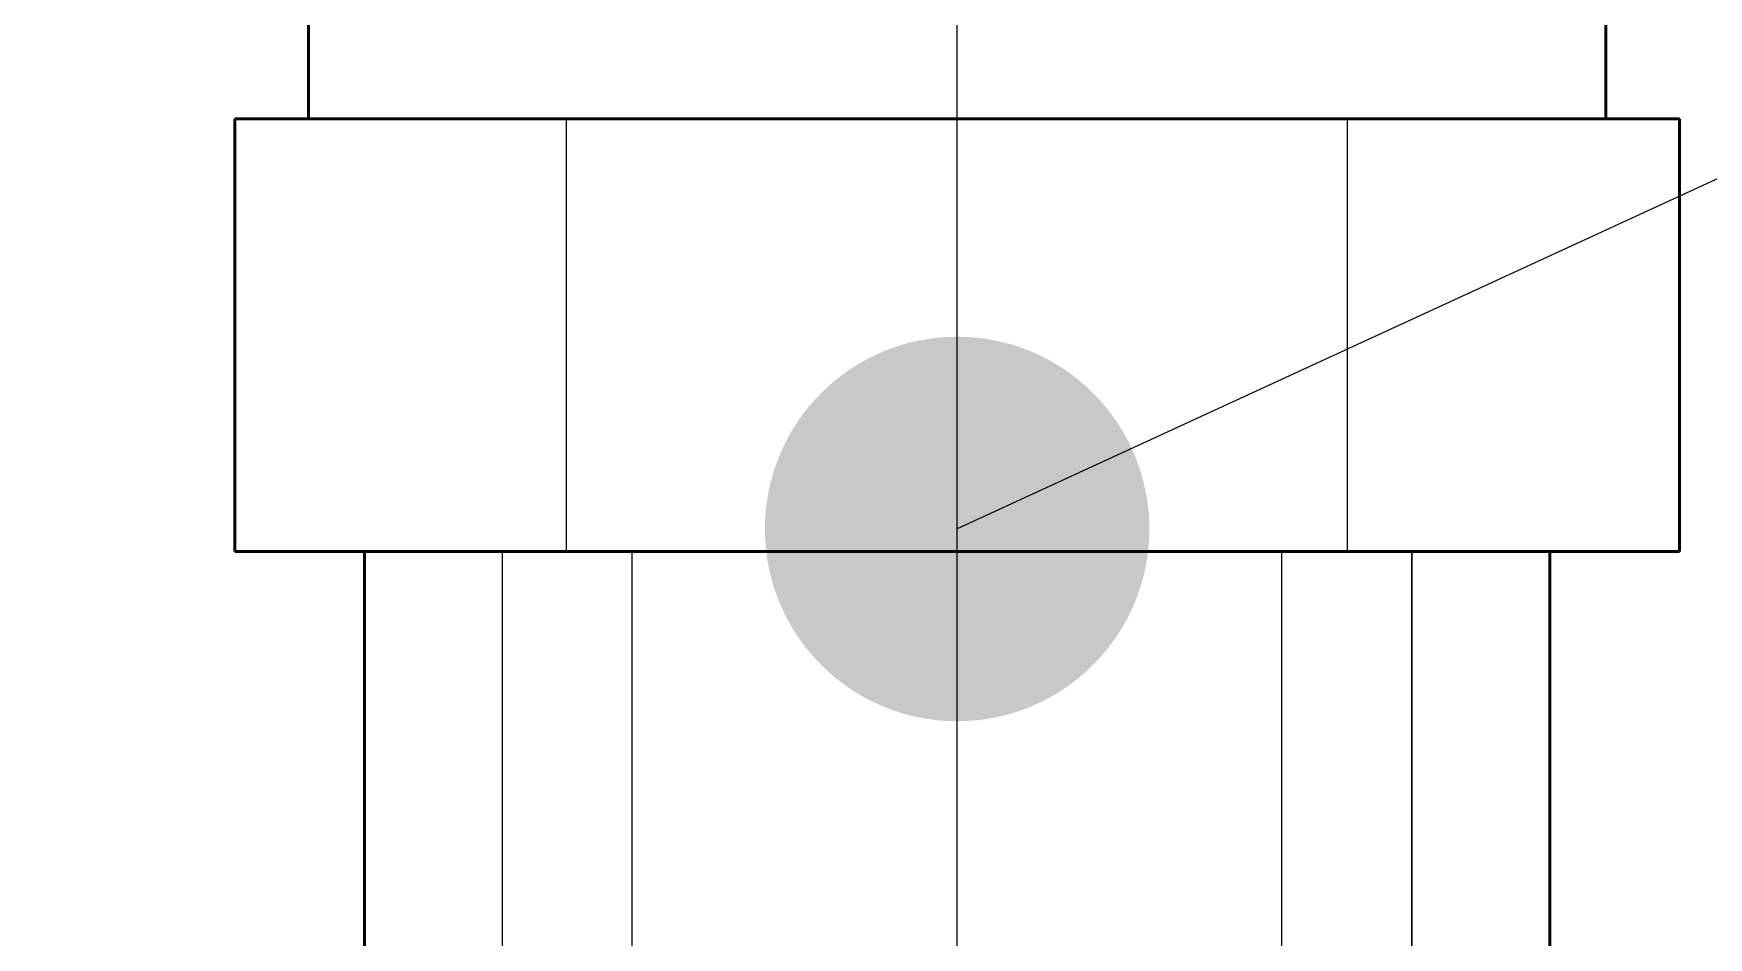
# Model space of a CAD drawing. Header units: millimetres. Extents: x 0 to 420, y 0 to 297.
# Drawn here: x 83.87 to 89.1, y 217.73 to 220.55 of the extents above; entities that cross this region are included whole.
import ezdxf

# ---------------------------------------------------------------- set-up
doc = ezdxf.new("R2010")
doc.units = ezdxf.units.MM
doc.linetypes.add('ISO02-TRAZOS', pattern=[3.75, 3, -0.75])
doc.linetypes.add('ISO04-TRAZO-PUNTO', pattern=[7.625, 6, -0.75, 0.125, -0.75])
for name, color, linetype, lineweight in [('01-VISIBLE', 7, 'CONTINUOUS', 50), ('02-OCULTA', 4, 'ISO02-TRAZOS', 25), ('03-EJE', 1, 'ISO04-TRAZO-PUNTO', 25), ('08-FINA', 5, 'CONTINUOUS', 25)]:
    doc.layers.add(name, color=color, linetype=linetype, lineweight=lineweight)

msp = doc.modelspace()

# ---------------------------------------------------------------- hatches: boundary and pattern name
at = {"layer": '08-FINA'}
h = msp.add_hatch(color=7, dxfattribs=at)
h.dxf.hatch_style = 1
edge = h.paths.add_edge_path()
edge.add_arc((86.75, 219), 0.6, 0, 360)

# ---------------------------------------------------------------- linework, layer by layer
at = {"layer": '01-VISIBLE'}
for p, q in [((84.725, 220.28), (84.725, 221.7839)), ((88.775, 220.28), (88.775, 221.7839)), ((84.495, 218.93), (84.495, 220.28)), ((89.005, 218.93), (89.005, 220.28)), ((84.9, 215.686), (84.9, 218.93)), ((88.6, 215.43), (88.6, 218.93))]:
    msp.add_line(p, q, dxfattribs=at)
for points in [[(84.495, 220.28), (84.5333, 220.28), (84.5717, 220.28), (84.61, 220.28), (84.6483, 220.28), (84.6867, 220.28), (84.725, 220.28)], [(84.725, 220.28), (84.779, 220.28), (84.833, 220.28), (84.887, 220.28), (84.941, 220.28), (84.995, 220.28), (85.049, 220.28), (85.103, 220.28), (85.157, 220.28), (85.211, 220.28), (85.265, 220.28)], [(85.265, 220.28), (85.3153, 220.28), (85.3657, 220.28), (85.416, 220.28), (85.4664, 220.28), (85.5167, 220.28), (85.567, 220.28), (85.6174, 220.28), (85.6677, 220.28), (85.7181, 220.28), (85.7684, 220.28), (85.8187, 220.28), (85.8691, 220.28), (85.9194, 220.28), (85.9697, 220.28), (86.0201, 220.28), (86.0704, 220.28), (86.1208, 220.28), (86.1711, 220.28), (86.2214, 220.28), (86.2718, 220.28), (86.3221, 220.28), (86.3725, 220.28), (86.4228, 220.28), (86.4731, 220.28), (86.5235, 220.28), (86.5738, 220.28), (86.6242, 220.28), (86.6745, 220.28), (86.7248, 220.28), (86.7752, 220.28), (86.8255, 220.28), (86.8758, 220.28), (86.9262, 220.28), (86.9765, 220.28), (87.0269, 220.28), (87.0772, 220.28), (87.1275, 220.28), (87.1779, 220.28), (87.2282, 220.28), (87.2786, 220.28), (87.3289, 220.28), (87.3792, 220.28), (87.4296, 220.28), (87.4799, 220.28), (87.5303, 220.28), (87.5806, 220.28), (87.6309, 220.28), (87.6813, 220.28), (87.7316, 220.28), (87.7819, 220.28), (87.8323, 220.28), (87.8826, 220.28), (87.933, 220.28), (87.9833, 220.28), (88.0336, 220.28), (88.084, 220.28), (88.1343, 220.28), (88.1847, 220.28), (88.235, 220.28)], [(88.775, 220.28), (88.721, 220.28), (88.667, 220.28), (88.613, 220.28), (88.559, 220.28), (88.505, 220.28), (88.451, 220.28), (88.397, 220.28), (88.343, 220.28), (88.289, 220.28), (88.235, 220.28)], [(88.775, 220.28), (88.8133, 220.28), (88.8517, 220.28), (88.89, 220.28), (88.9283, 220.28), (88.9667, 220.28), (89.005, 220.28)], [(84.495, 218.93), (84.5451, 218.93), (84.5952, 218.93), (84.6453, 218.93), (84.6954, 218.93), (84.7456, 218.93), (84.7957, 218.93), (84.8458, 218.93), (84.8959, 218.93), (84.946, 218.93), (84.9961, 218.93), (85.0462, 218.93), (85.0963, 218.93), (85.1464, 218.93), (85.1966, 218.93), (85.2467, 218.93), (85.2968, 218.93), (85.3469, 218.93), (85.397, 218.93), (85.4471, 218.93), (85.4972, 218.93), (85.5473, 218.93), (85.5974, 218.93), (85.6476, 218.93), (85.6977, 218.93), (85.7478, 218.93), (85.7979, 218.93), (85.848, 218.93), (85.8981, 218.93), (85.9482, 218.93), (85.9983, 218.93), (86.0484, 218.93), (86.0986, 218.93), (86.1487, 218.93), (86.1988, 218.93), (86.2489, 218.93), (86.299, 218.93), (86.3491, 218.93), (86.3992, 218.93), (86.4493, 218.93), (86.4994, 218.93), (86.5496, 218.93), (86.5997, 218.93), (86.6498, 218.93), (86.6999, 218.93), (86.75, 218.93), (86.8001, 218.93), (86.8502, 218.93), (86.9003, 218.93), (86.9504, 218.93), (87.0006, 218.93), (87.0507, 218.93), (87.1008, 218.93), (87.1509, 218.93), (87.201, 218.93), (87.2511, 218.93), (87.3012, 218.93), (87.3513, 218.93), (87.4014, 218.93), (87.4516, 218.93), (87.5017, 218.93), (87.5518, 218.93), (87.6019, 218.93), (87.652, 218.93), (87.7021, 218.93), (87.7522, 218.93), (87.8023, 218.93), (87.8524, 218.93), (87.9026, 218.93), (87.9527, 218.93), (88.0028, 218.93), (88.0529, 218.93), (88.103, 218.93), (88.1531, 218.93), (88.2032, 218.93), (88.2533, 218.93), (88.3034, 218.93), (88.3536, 218.93), (88.4037, 218.93), (88.4538, 218.93), (88.5039, 218.93), (88.554, 218.93), (88.6041, 218.93), (88.6542, 218.93), (88.7043, 218.93), (88.7544, 218.93), (88.8046, 218.93), (88.8547, 218.93), (88.9048, 218.93), (88.9549, 218.93), (89.005, 218.93)]]:
    msp.add_lwpolyline(points, dxfattribs=at)
at = {"layer": '02-OCULTA'}
for p, q in [((84.725, 220.28), (84.725, 225.68)), ((88.775, 220.28), (88.775, 225.68)), ((85.265, 220.28), (88.235, 220.28)), ((85.265, 220.28), (88.235, 220.28)), ((85.5312, 218.93), (85.5312, 220.28)), ((87.9688, 218.93), (87.9688, 220.28)), ((85.3312, 215.0093), (85.3312, 218.93)), ((85.3312, 217.31), (85.3312, 218.93)), ((85.7362, 217.31), (85.7362, 218.93)), ((87.7638, 217.31), (87.7638, 218.93)), ((88.1688, 218.93), (88.1688, 215.0093)), ((88.1688, 217.31), (88.1688, 218.93))]:
    msp.add_line(p, q, dxfattribs=at)
for points in [[(89.005, 220.28), (88.9549, 220.28), (88.9048, 220.28), (88.8547, 220.28), (88.8046, 220.28), (88.7544, 220.28), (88.7043, 220.28), (88.6542, 220.28), (88.6041, 220.28), (88.554, 220.28), (88.5039, 220.28), (88.4538, 220.28), (88.4037, 220.28), (88.3536, 220.28), (88.3034, 220.28), (88.2533, 220.28), (88.2032, 220.28), (88.1531, 220.28), (88.103, 220.28), (88.0529, 220.28), (88.0028, 220.28), (87.9527, 220.28), (87.9026, 220.28), (87.8524, 220.28), (87.8023, 220.28), (87.7522, 220.28), (87.7021, 220.28), (87.652, 220.28), (87.6019, 220.28), (87.5518, 220.28), (87.5017, 220.28), (87.4516, 220.28), (87.4014, 220.28), (87.3513, 220.28), (87.3012, 220.28), (87.2511, 220.28), (87.201, 220.28), (87.1509, 220.28), (87.1008, 220.28), (87.0507, 220.28), (87.0006, 220.28), (86.9504, 220.28), (86.9003, 220.28), (86.8502, 220.28), (86.8001, 220.28), (86.75, 220.28), (86.6999, 220.28), (86.6498, 220.28), (86.5997, 220.28), (86.5496, 220.28), (86.4994, 220.28), (86.4493, 220.28), (86.3992, 220.28), (86.3491, 220.28), (86.299, 220.28), (86.2489, 220.28), (86.1988, 220.28), (86.1487, 220.28), (86.0986, 220.28), (86.0484, 220.28), (85.9983, 220.28), (85.9482, 220.28), (85.8981, 220.28), (85.848, 220.28), (85.7979, 220.28), (85.7478, 220.28), (85.6977, 220.28), (85.6476, 220.28), (85.5974, 220.28), (85.5473, 220.28), (85.4972, 220.28), (85.4471, 220.28), (85.397, 220.28), (85.3469, 220.28), (85.2968, 220.28), (85.2467, 220.28), (85.1966, 220.28), (85.1464, 220.28), (85.0963, 220.28), (85.0462, 220.28), (84.9961, 220.28), (84.946, 220.28), (84.8959, 220.28), (84.8458, 220.28), (84.7957, 220.28), (84.7456, 220.28), (84.6954, 220.28), (84.6453, 220.28), (84.5952, 220.28), (84.5451, 220.28), (84.495, 220.28)], [(84.725, 220.28), (84.779, 220.28), (84.833, 220.28), (84.887, 220.28), (84.941, 220.28), (84.995, 220.28), (85.049, 220.28), (85.103, 220.28), (85.157, 220.28), (85.211, 220.28), (85.265, 220.28)], [(84.725, 220.28), (84.779, 220.28), (84.833, 220.28), (84.887, 220.28), (84.941, 220.28), (84.995, 220.28), (85.049, 220.28), (85.103, 220.28), (85.157, 220.28), (85.211, 220.28), (85.265, 220.28)], [(87.9688, 220.28), (87.918, 220.28), (87.8672, 220.28), (87.8165, 220.28), (87.7657, 220.28), (87.7149, 220.28), (87.6641, 220.28), (87.6133, 220.28), (87.5625, 220.28), (87.5118, 220.28), (87.461, 220.28), (87.4102, 220.28), (87.3594, 220.28), (87.3086, 220.28), (87.2578, 220.28), (87.207, 220.28), (87.1563, 220.28), (87.1055, 220.28), (87.0547, 220.28), (87.0039, 220.28), (86.9531, 220.28), (86.9023, 220.28), (86.8516, 220.28), (86.8008, 220.28), (86.75, 220.28), (86.6992, 220.28), (86.6484, 220.28), (86.5977, 220.28), (86.5469, 220.28), (86.4961, 220.28), (86.4453, 220.28), (86.3945, 220.28), (86.3437, 220.28), (86.293, 220.28), (86.2422, 220.28), (86.1914, 220.28), (86.1406, 220.28), (86.0898, 220.28), (86.039, 220.28), (85.9882, 220.28), (85.9375, 220.28), (85.8867, 220.28), (85.8359, 220.28), (85.7851, 220.28), (85.7343, 220.28), (85.6835, 220.28), (85.6328, 220.28), (85.582, 220.28), (85.5312, 220.28)], [(85.5312, 220.28), (85.582, 220.28), (85.6328, 220.28), (85.6835, 220.28), (85.7343, 220.28), (85.7851, 220.28), (85.8359, 220.28), (85.8867, 220.28), (85.9375, 220.28), (85.9882, 220.28), (86.039, 220.28), (86.0898, 220.28), (86.1406, 220.28), (86.1914, 220.28), (86.2422, 220.28), (86.293, 220.28), (86.3437, 220.28), (86.3945, 220.28), (86.4453, 220.28), (86.4961, 220.28), (86.5469, 220.28), (86.5977, 220.28), (86.6484, 220.28), (86.6992, 220.28), (86.75, 220.28), (86.8008, 220.28), (86.8516, 220.28), (86.9023, 220.28), (86.9531, 220.28), (87.0039, 220.28), (87.0547, 220.28), (87.1055, 220.28), (87.1563, 220.28), (87.207, 220.28), (87.2578, 220.28), (87.3086, 220.28), (87.3594, 220.28), (87.4102, 220.28), (87.461, 220.28), (87.5118, 220.28), (87.5625, 220.28), (87.6133, 220.28), (87.6641, 220.28), (87.7149, 220.28), (87.7657, 220.28), (87.8165, 220.28), (87.8672, 220.28), (87.918, 220.28), (87.9688, 220.28)], [(88.235, 220.28), (88.289, 220.28), (88.343, 220.28), (88.397, 220.28), (88.451, 220.28), (88.505, 220.28), (88.559, 220.28), (88.613, 220.28), (88.667, 220.28), (88.721, 220.28), (88.775, 220.28)], [(88.775, 220.28), (88.721, 220.28), (88.667, 220.28), (88.613, 220.28), (88.559, 220.28), (88.505, 220.28), (88.451, 220.28), (88.397, 220.28), (88.343, 220.28), (88.289, 220.28), (88.235, 220.28)], [(89.005, 218.93), (88.9549, 218.93), (88.9048, 218.93), (88.8547, 218.93), (88.8046, 218.93), (88.7544, 218.93), (88.7043, 218.93), (88.6542, 218.93), (88.6041, 218.93), (88.554, 218.93), (88.5039, 218.93), (88.4538, 218.93), (88.4037, 218.93), (88.3536, 218.93), (88.3034, 218.93), (88.2533, 218.93), (88.2032, 218.93), (88.1531, 218.93), (88.103, 218.93), (88.0529, 218.93), (88.0028, 218.93), (87.9527, 218.93), (87.9026, 218.93), (87.8524, 218.93), (87.8023, 218.93), (87.7522, 218.93), (87.7021, 218.93), (87.652, 218.93), (87.6019, 218.93), (87.5518, 218.93), (87.5017, 218.93), (87.4516, 218.93), (87.4014, 218.93), (87.3513, 218.93), (87.3012, 218.93), (87.2511, 218.93), (87.201, 218.93), (87.1509, 218.93), (87.1008, 218.93), (87.0507, 218.93), (87.0006, 218.93), (86.9504, 218.93), (86.9003, 218.93), (86.8502, 218.93), (86.8001, 218.93), (86.75, 218.93), (86.6999, 218.93), (86.6498, 218.93), (86.5997, 218.93), (86.5496, 218.93), (86.4994, 218.93), (86.4493, 218.93), (86.3992, 218.93), (86.3491, 218.93), (86.299, 218.93), (86.2489, 218.93), (86.1988, 218.93), (86.1487, 218.93), (86.0986, 218.93), (86.0484, 218.93), (85.9983, 218.93), (85.9482, 218.93), (85.8981, 218.93), (85.848, 218.93), (85.7979, 218.93), (85.7478, 218.93), (85.6977, 218.93), (85.6476, 218.93), (85.5974, 218.93), (85.5473, 218.93), (85.4972, 218.93), (85.4471, 218.93), (85.397, 218.93), (85.3469, 218.93), (85.2968, 218.93), (85.2467, 218.93), (85.1966, 218.93), (85.1464, 218.93), (85.0963, 218.93), (85.0462, 218.93), (84.9961, 218.93), (84.946, 218.93), (84.8959, 218.93), (84.8458, 218.93), (84.7957, 218.93), (84.7456, 218.93), (84.6954, 218.93), (84.6453, 218.93), (84.5952, 218.93), (84.5451, 218.93), (84.495, 218.93)], [(88.6, 218.93), (88.55, 218.93), (88.5, 218.93), (88.45, 218.93), (88.4, 218.93), (88.35, 218.93), (88.3, 218.93), (88.25, 218.93), (88.2, 218.93), (88.15, 218.93), (88.1, 218.93), (88.05, 218.93), (88, 218.93), (87.95, 218.93), (87.9, 218.93), (87.85, 218.93), (87.8, 218.93), (87.75, 218.93), (87.7, 218.93), (87.65, 218.93), (87.6, 218.93), (87.55, 218.93), (87.5, 218.93), (87.45, 218.93), (87.4, 218.93), (87.35, 218.93), (87.3, 218.93), (87.25, 218.93), (87.2, 218.93), (87.15, 218.93), (87.1, 218.93), (87.05, 218.93), (87, 218.93), (86.95, 218.93), (86.9, 218.93), (86.85, 218.93), (86.8, 218.93), (86.75, 218.93), (86.7, 218.93), (86.65, 218.93), (86.6, 218.93), (86.55, 218.93), (86.5, 218.93), (86.45, 218.93), (86.4, 218.93), (86.35, 218.93), (86.3, 218.93), (86.25, 218.93), (86.2, 218.93), (86.15, 218.93), (86.1, 218.93), (86.05, 218.93), (86, 218.93), (85.95, 218.93), (85.9, 218.93), (85.85, 218.93), (85.8, 218.93), (85.75, 218.93), (85.7, 218.93), (85.65, 218.93), (85.6, 218.93), (85.55, 218.93), (85.5, 218.93), (85.45, 218.93), (85.4, 218.93), (85.35, 218.93), (85.3, 218.93), (85.25, 218.93), (85.2, 218.93), (85.15, 218.93), (85.1, 218.93), (85.05, 218.93), (85, 218.93), (84.95, 218.93), (84.9, 218.93)], [(84.9, 218.93), (84.95, 218.93), (85, 218.93), (85.05, 218.93), (85.1, 218.93), (85.15, 218.93), (85.2, 218.93), (85.25, 218.93), (85.3, 218.93), (85.35, 218.93), (85.4, 218.93), (85.45, 218.93), (85.5, 218.93), (85.55, 218.93), (85.6, 218.93), (85.65, 218.93), (85.7, 218.93), (85.75, 218.93), (85.8, 218.93), (85.85, 218.93), (85.9, 218.93), (85.95, 218.93), (86, 218.93), (86.05, 218.93), (86.1, 218.93), (86.15, 218.93), (86.2, 218.93), (86.25, 218.93), (86.3, 218.93), (86.35, 218.93), (86.4, 218.93), (86.45, 218.93), (86.5, 218.93), (86.55, 218.93), (86.6, 218.93), (86.65, 218.93), (86.7, 218.93), (86.75, 218.93), (86.8, 218.93), (86.85, 218.93), (86.9, 218.93), (86.95, 218.93), (87, 218.93), (87.05, 218.93), (87.1, 218.93), (87.15, 218.93), (87.2, 218.93), (87.25, 218.93), (87.3, 218.93), (87.35, 218.93), (87.4, 218.93), (87.45, 218.93), (87.5, 218.93), (87.55, 218.93), (87.6, 218.93), (87.65, 218.93), (87.7, 218.93), (87.75, 218.93), (87.8, 218.93), (87.85, 218.93), (87.9, 218.93), (87.95, 218.93), (88, 218.93), (88.05, 218.93), (88.1, 218.93), (88.15, 218.93), (88.2, 218.93), (88.25, 218.93), (88.3, 218.93), (88.35, 218.93), (88.4, 218.93), (88.45, 218.93), (88.5, 218.93), (88.55, 218.93), (88.6, 218.93)], [(88.1688, 218.93), (88.1181, 218.93), (88.0675, 218.93), (88.0168, 218.93), (87.9661, 218.93), (87.9154, 218.93), (87.8648, 218.93), (87.8141, 218.93), (87.7634, 218.93), (87.7128, 218.93), (87.6621, 218.93), (87.6114, 218.93), (87.5607, 218.93), (87.5101, 218.93), (87.4594, 218.93), (87.4087, 218.93), (87.3581, 218.93), (87.3074, 218.93), (87.2567, 218.93), (87.206, 218.93), (87.1554, 218.93), (87.1047, 218.93), (87.054, 218.93), (87.0034, 218.93), (86.9527, 218.93), (86.902, 218.93), (86.8513, 218.93), (86.8007, 218.93), (86.75, 218.93), (86.6993, 218.93), (86.6487, 218.93), (86.598, 218.93), (86.5473, 218.93), (86.4966, 218.93), (86.446, 218.93), (86.3953, 218.93), (86.3446, 218.93), (86.294, 218.93), (86.2433, 218.93), (86.1926, 218.93), (86.1419, 218.93), (86.0913, 218.93), (86.0406, 218.93), (85.9899, 218.93), (85.9393, 218.93), (85.8886, 218.93), (85.8379, 218.93), (85.7872, 218.93), (85.7366, 218.93), (85.6859, 218.93), (85.6352, 218.93), (85.5846, 218.93), (85.5339, 218.93), (85.4832, 218.93), (85.4325, 218.93), (85.3819, 218.93), (85.3312, 218.93)], [(85.3312, 218.93), (85.3819, 218.93), (85.4325, 218.93), (85.4832, 218.93), (85.5339, 218.93), (85.5846, 218.93), (85.6352, 218.93), (85.6859, 218.93), (85.7366, 218.93), (85.7872, 218.93), (85.8379, 218.93), (85.8886, 218.93), (85.9393, 218.93), (85.9899, 218.93), (86.0406, 218.93), (86.0913, 218.93), (86.1419, 218.93), (86.1926, 218.93), (86.2433, 218.93), (86.294, 218.93), (86.3446, 218.93), (86.3953, 218.93), (86.446, 218.93), (86.4966, 218.93), (86.5473, 218.93), (86.598, 218.93), (86.6487, 218.93), (86.6993, 218.93), (86.75, 218.93), (86.8007, 218.93), (86.8513, 218.93), (86.902, 218.93), (86.9527, 218.93), (87.0034, 218.93), (87.054, 218.93), (87.1047, 218.93), (87.1554, 218.93), (87.206, 218.93), (87.2567, 218.93), (87.3074, 218.93), (87.3581, 218.93), (87.4087, 218.93), (87.4594, 218.93), (87.5101, 218.93), (87.5607, 218.93), (87.6114, 218.93), (87.6621, 218.93), (87.7128, 218.93), (87.7634, 218.93), (87.8141, 218.93), (87.8648, 218.93), (87.9154, 218.93), (87.9661, 218.93), (88.0168, 218.93), (88.0675, 218.93), (88.1181, 218.93), (88.1688, 218.93)], [(88.1688, 218.93), (88.1181, 218.93), (88.0675, 218.93), (88.0168, 218.93), (87.9661, 218.93), (87.9154, 218.93), (87.8648, 218.93), (87.8141, 218.93), (87.7634, 218.93), (87.7128, 218.93), (87.6621, 218.93), (87.6114, 218.93), (87.5607, 218.93), (87.5101, 218.93), (87.4594, 218.93), (87.4087, 218.93), (87.3581, 218.93), (87.3074, 218.93), (87.2567, 218.93), (87.206, 218.93), (87.1554, 218.93), (87.1047, 218.93), (87.054, 218.93), (87.0034, 218.93), (86.9527, 218.93), (86.902, 218.93), (86.8513, 218.93), (86.8007, 218.93), (86.75, 218.93), (86.6993, 218.93), (86.6487, 218.93), (86.598, 218.93), (86.5473, 218.93), (86.4966, 218.93), (86.446, 218.93), (86.3953, 218.93), (86.3446, 218.93), (86.294, 218.93), (86.2433, 218.93), (86.1926, 218.93), (86.1419, 218.93), (86.0913, 218.93), (86.0406, 218.93), (85.9899, 218.93), (85.9393, 218.93), (85.8886, 218.93), (85.8379, 218.93), (85.7872, 218.93), (85.7366, 218.93), (85.6859, 218.93), (85.6352, 218.93), (85.5846, 218.93), (85.5339, 218.93), (85.4832, 218.93), (85.4325, 218.93), (85.3819, 218.93), (85.3312, 218.93)], [(85.3312, 218.93), (85.3819, 218.93), (85.4325, 218.93), (85.4832, 218.93), (85.5339, 218.93), (85.5846, 218.93), (85.6352, 218.93), (85.6859, 218.93), (85.7366, 218.93), (85.7872, 218.93), (85.8379, 218.93), (85.8886, 218.93), (85.9393, 218.93), (85.9899, 218.93), (86.0406, 218.93), (86.0913, 218.93), (86.1419, 218.93), (86.1926, 218.93), (86.2433, 218.93), (86.294, 218.93), (86.3446, 218.93), (86.3953, 218.93), (86.446, 218.93), (86.4966, 218.93), (86.5473, 218.93), (86.598, 218.93), (86.6487, 218.93), (86.6993, 218.93), (86.75, 218.93), (86.8007, 218.93), (86.8513, 218.93), (86.902, 218.93), (86.9527, 218.93), (87.0034, 218.93), (87.054, 218.93), (87.1047, 218.93), (87.1554, 218.93), (87.206, 218.93), (87.2567, 218.93), (87.3074, 218.93), (87.3581, 218.93), (87.4087, 218.93), (87.4594, 218.93), (87.5101, 218.93), (87.5607, 218.93), (87.6114, 218.93), (87.6621, 218.93), (87.7128, 218.93), (87.7634, 218.93), (87.8141, 218.93), (87.8648, 218.93), (87.9154, 218.93), (87.9661, 218.93), (88.0168, 218.93), (88.0675, 218.93), (88.1181, 218.93), (88.1688, 218.93)], [(87.9688, 218.93), (87.918, 218.93), (87.8672, 218.93), (87.8165, 218.93), (87.7657, 218.93), (87.7149, 218.93), (87.6641, 218.93), (87.6133, 218.93), (87.5625, 218.93), (87.5118, 218.93), (87.461, 218.93), (87.4102, 218.93), (87.3594, 218.93), (87.3086, 218.93), (87.2578, 218.93), (87.207, 218.93), (87.1563, 218.93), (87.1055, 218.93), (87.0547, 218.93), (87.0039, 218.93), (86.9531, 218.93), (86.9023, 218.93), (86.8516, 218.93), (86.8008, 218.93), (86.75, 218.93), (86.6992, 218.93), (86.6484, 218.93), (86.5977, 218.93), (86.5469, 218.93), (86.4961, 218.93), (86.4453, 218.93), (86.3945, 218.93), (86.3437, 218.93), (86.293, 218.93), (86.2422, 218.93), (86.1914, 218.93), (86.1406, 218.93), (86.0898, 218.93), (86.039, 218.93), (85.9882, 218.93), (85.9375, 218.93), (85.8867, 218.93), (85.8359, 218.93), (85.7851, 218.93), (85.7343, 218.93), (85.6835, 218.93), (85.6328, 218.93), (85.582, 218.93), (85.5312, 218.93)], [(85.5312, 218.93), (85.582, 218.93), (85.6328, 218.93), (85.6835, 218.93), (85.7343, 218.93), (85.7851, 218.93), (85.8359, 218.93), (85.8867, 218.93), (85.9375, 218.93), (85.9882, 218.93), (86.039, 218.93), (86.0898, 218.93), (86.1406, 218.93), (86.1914, 218.93), (86.2422, 218.93), (86.293, 218.93), (86.3437, 218.93), (86.3945, 218.93), (86.4453, 218.93), (86.4961, 218.93), (86.5469, 218.93), (86.5977, 218.93), (86.6484, 218.93), (86.6992, 218.93), (86.75, 218.93), (86.8008, 218.93), (86.8516, 218.93), (86.9023, 218.93), (86.9531, 218.93), (87.0039, 218.93), (87.0547, 218.93), (87.1055, 218.93), (87.1563, 218.93), (87.207, 218.93), (87.2578, 218.93), (87.3086, 218.93), (87.3594, 218.93), (87.4102, 218.93), (87.461, 218.93), (87.5118, 218.93), (87.5625, 218.93), (87.6133, 218.93), (87.6641, 218.93), (87.7149, 218.93), (87.7657, 218.93), (87.8165, 218.93), (87.8672, 218.93), (87.918, 218.93), (87.9688, 218.93)], [(87.7638, 218.93), (87.7131, 218.93), (87.6624, 218.93), (87.6117, 218.93), (87.561, 218.93), (87.5104, 218.93), (87.4597, 218.93), (87.409, 218.93), (87.3583, 218.93), (87.3076, 218.93), (87.2569, 218.93), (87.2062, 218.93), (87.1555, 218.93), (87.1048, 218.93), (87.0541, 218.93), (87.0035, 218.93), (86.9528, 218.93), (86.9021, 218.93), (86.8514, 218.93), (86.8007, 218.93), (86.75, 218.93), (86.6993, 218.93), (86.6486, 218.93), (86.5979, 218.93), (86.5472, 218.93), (86.4965, 218.93), (86.4459, 218.93), (86.3952, 218.93), (86.3445, 218.93), (86.2938, 218.93), (86.2431, 218.93), (86.1924, 218.93), (86.1417, 218.93), (86.091, 218.93), (86.0403, 218.93), (85.9896, 218.93), (85.939, 218.93), (85.8883, 218.93), (85.8376, 218.93), (85.7869, 218.93), (85.7362, 218.93)], [(85.7362, 218.93), (85.7869, 218.93), (85.8376, 218.93), (85.8883, 218.93), (85.939, 218.93), (85.9896, 218.93), (86.0403, 218.93), (86.091, 218.93), (86.1417, 218.93), (86.1924, 218.93), (86.2431, 218.93), (86.2938, 218.93), (86.3445, 218.93), (86.3952, 218.93), (86.4459, 218.93), (86.4965, 218.93), (86.5472, 218.93), (86.5979, 218.93), (86.6486, 218.93), (86.6993, 218.93), (86.75, 218.93), (86.8007, 218.93), (86.8514, 218.93), (86.9021, 218.93), (86.9528, 218.93), (87.0035, 218.93), (87.0541, 218.93), (87.1048, 218.93), (87.1555, 218.93), (87.2062, 218.93), (87.2569, 218.93), (87.3076, 218.93), (87.3583, 218.93), (87.409, 218.93), (87.4597, 218.93), (87.5104, 218.93), (87.561, 218.93), (87.6117, 218.93), (87.6624, 218.93), (87.7131, 218.93), (87.7638, 218.93)]]:
    msp.add_lwpolyline(points, dxfattribs=at)
at = {"layer": '03-EJE'}
msp.add_line((86.75, 148), (86.75, 223.93), dxfattribs=at)
at = {"layer": '08-FINA'}
msp.add_line((125.8667, 237.012), (86.75, 219), dxfattribs=at)
msp.add_circle((89.4225, 223.4798), 8.0525, dxfattribs=at)

doc.saveas('drawing.dxf')
